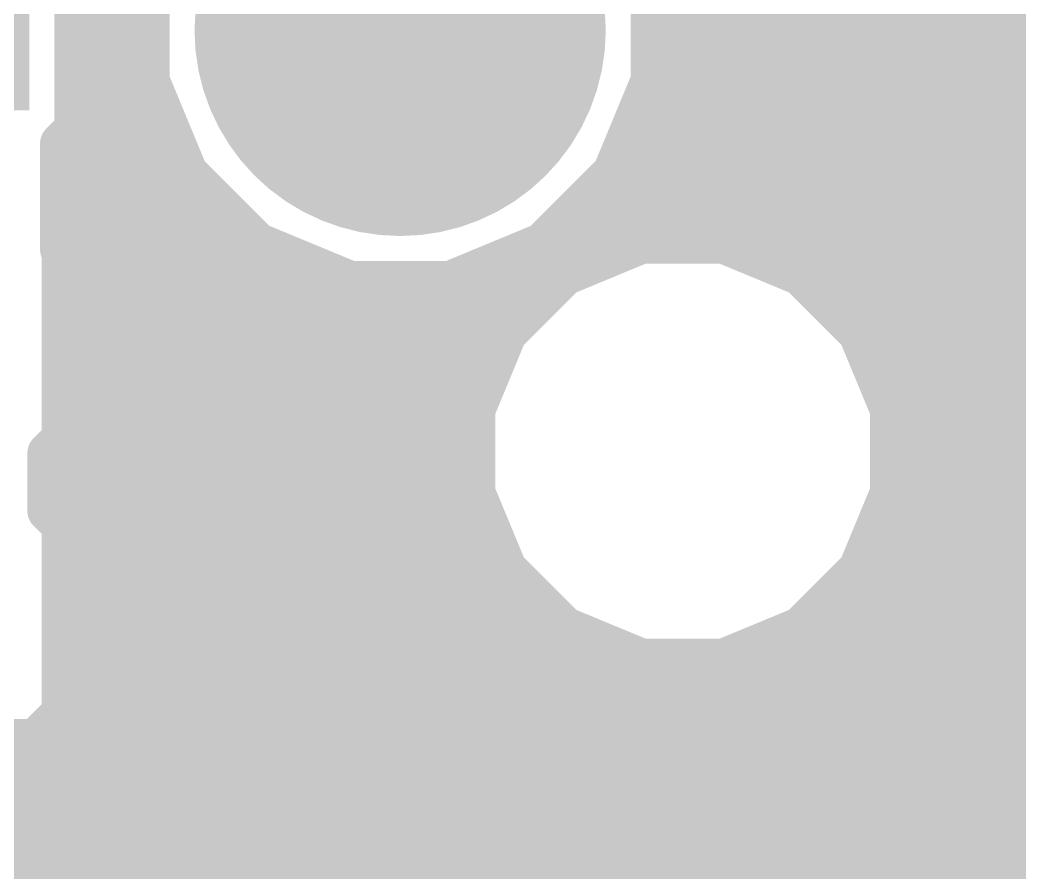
# Model space of a CAD drawing. Extents: x -40.6 to 40.6, y -25.6 to 25.6.
# Drawn here: x 30.49 to 40.56, y 3.45 to 11.99 of the extents above; entities that cross this region are included whole.
import ezdxf

# ---------------------------------------------------------------- set-up
doc = ezdxf.new("R2010")
doc.units = 0
doc.layers.add('1', color=22, linetype='CONTINUOUS')
doc.layers.add('17', color=82, linetype='CONTINUOUS')

# ---------------------------------------------------------------- blocks, each defined once
blk = doc.blocks.new('ROUNDP')
at = {"const_width": 0.5}
blk.add_lwpolyline([(0, -0.25, 1), (0, 0.25, 1), (0, -0.25)], format="xyb", dxfattribs=at)
blk = doc.blocks.new('RECT')
blk.add_solid([(-0.5, -0.5), (0.5, -0.5), (-0.5, 0.5), (0.5, 0.5)])

msp = doc.modelspace()

# ---------------------------------------------------------------- linework, layer by layer
at = {"layer": '1', "const_width": 0.4064}
for points in [[(40.3519, 23.5458), (40.3519, -23.6685)], [(31.0346, 10.8987), (31.0346, 12.7741)], [(31.7816, 12.3857), (31.7816, 11.3867)], [(36.804, 11.3867), (36.804, 12.3857)], [(31.0346, 12.192), (31.7816, 12.192)], [(36.804, 12.192), (40.3519, 12.192)], [(31.0346, 11.7856), (31.7816, 11.7856)], [(36.804, 11.7856), (40.3519, 11.7856)], [(31.0346, 11.3792), (31.7847, 11.3792)], [(31.7816, 11.3867), (32.1639, 10.4637)], [(36.4217, 10.4637), (36.804, 11.3867)], [(36.8009, 11.3792), (40.3519, 11.3792)], [(31.0346, 10.9728), (31.953, 10.9728)], [(36.6326, 10.9728), (40.3519, 10.9728)], [(30.8926, 10.7567), (31.0346, 10.8987)], [(30.8926, 9.6903), (30.8926, 10.7567)], [(30.8926, 10.5664), (32.1214, 10.5664)], [(36.4642, 10.5664), (40.3519, 10.5664)], [(32.1639, 10.4637), (32.8703, 9.7573)], [(35.7153, 9.7573), (36.4217, 10.4637)], [(30.8926, 10.16), (32.4676, 10.16)], [(36.118, 10.16), (40.3519, 10.16)], [(30.8926, 9.7536), (32.8793, 9.7536)], [(30.9076, 9.6753), (30.8926, 9.6903)], [(30.9076, 7.7999), (30.9076, 9.6753)], [(32.8703, 9.7573), (33.7933, 9.375)], [(34.7923, 9.375), (35.7153, 9.7573)], [(35.7063, 9.7536), (40.3519, 9.7536)], [(36.7066, 9.7532), (35.9428, 9.4368)], [(37.5334, 9.7532), (36.7066, 9.7532)], [(38.2972, 9.4368), (37.5334, 9.7532)], [(33.7933, 9.375), (34.7923, 9.375)], [(35.9428, 9.4368), (35.3582, 8.8522)], [(38.8818, 8.8522), (38.2972, 9.4368)], [(30.9076, 9.3472), (35.8532, 9.3472)], [(38.3868, 9.3472), (40.3519, 9.3472)], [(30.9076, 8.9408), (35.4468, 8.9408)], [(38.7932, 8.9408), (40.3519, 8.9408)], [(35.3582, 8.8522), (35.0418, 8.0884)], [(39.1982, 8.0884), (38.8818, 8.8522)], [(30.9076, 8.5344), (35.2266, 8.5344)], [(39.0134, 8.5344), (40.3519, 8.5344)], [(30.9076, 8.128), (35.0582, 8.128)], [(35.0418, 8.0884), (35.0418, 7.2616)], [(39.1818, 8.128), (40.3519, 8.128)], [(39.1982, 7.2616), (39.1982, 8.0884)], [(30.7656, 7.6579), (30.9076, 7.7999)], [(30.7656, 7.0741), (30.7656, 7.6579)], [(30.8293, 7.7216), (35.0418, 7.7216)], [(39.1982, 7.7216), (40.3519, 7.7216)], [(30.7656, 7.3152), (35.0418, 7.3152)], [(35.0418, 7.2616), (35.3582, 6.4978)], [(38.8818, 6.4978), (39.1982, 7.2616)], [(39.1982, 7.3152), (40.3519, 7.3152)], [(30.9076, 6.9321), (30.7656, 7.0741)], [(30.9076, 5.0567), (30.9076, 6.9321)], [(30.9076, 6.9088), (35.1879, 6.9088)], [(39.0521, 6.9088), (40.3519, 6.9088)], [(30.9076, 6.5024), (35.3563, 6.5024)], [(35.3582, 6.4978), (35.9428, 5.9132)], [(38.2972, 5.9132), (38.8818, 6.4978)], [(38.8837, 6.5024), (40.3519, 6.5024)], [(30.9076, 6.096), (35.76, 6.096)], [(38.48, 6.096), (40.3519, 6.096)], [(35.9428, 5.9132), (36.7066, 5.5968)], [(37.5334, 5.5968), (38.2972, 5.9132)], [(30.9076, 5.6896), (36.4826, 5.6896)], [(37.7574, 5.6896), (40.3519, 5.6896)], [(36.7066, 5.5968), (37.5334, 5.5968)], [(30.9076, 5.2832), (40.3519, 5.2832)], [(30.6421, 4.7912), (30.9076, 5.0567)], [(30.7277, 4.8768), (40.3519, 4.8768)], [(28.9667, 4.7912), (30.6421, 4.7912)], [(17.9126, 4.4704), (40.3519, 4.4704)], [(18.3009, 4.064), (40.3519, 4.064)], [(18.6893, 3.6576), (40.3519, 3.6576)], [(19.0776, 3.2512), (40.3519, 3.2512)]]:
    msp.add_lwpolyline(points, dxfattribs=at)
at = {"layer": '1', "const_width": 0.2032}
for points in [[(31.0346, 12.2936, 1), (31.0346, 12.0904)], [(31.7816, 12.0904, 1), (31.7816, 12.2936)], [(36.804, 12.2936, 1), (36.804, 12.0904)], [(40.3519, 12.0904, 1), (40.3519, 12.2936)], [(31.0346, 11.8872, 1), (31.0346, 11.684)], [(31.7816, 11.684, 1), (31.7816, 11.8872)], [(36.804, 11.8872, 1), (36.804, 11.684)], [(40.3519, 11.684, 1), (40.3519, 11.8872)], [(31.0346, 11.4808, 1), (31.0346, 11.2776)], [(31.8755, 11.4256, 1), (31.6877, 11.3478)], [(31.7847, 11.2776, 1), (31.7847, 11.4808)], [(36.8009, 11.4808, 1), (36.8009, 11.2776)], [(36.8979, 11.3478, 1), (36.7101, 11.4256)], [(40.3519, 11.2776, 1), (40.3519, 11.4808)], [(31.68, 11.3867, 1), (31.8832, 11.3867)], [(36.7024, 11.3867, 1), (36.9056, 11.3867)], [(31.0346, 11.0744, 1), (31.0346, 10.8712)], [(31.953, 10.8712, 1), (31.953, 11.0744)], [(36.6326, 11.0744, 1), (36.6326, 10.8712)], [(40.3519, 10.8712, 1), (40.3519, 11.0744)], [(31.1064, 10.8268, 1), (30.9628, 10.9705)], [(30.933, 10.8987, 1), (31.1362, 10.8987)], [(30.9942, 10.7567, 1), (30.791, 10.7567)], [(30.8208, 10.8285, 1), (30.9644, 10.6848)], [(30.8926, 10.668, 1), (30.8926, 10.4648)], [(32.1214, 10.4648, 1), (32.1214, 10.668)], [(36.4642, 10.668, 1), (36.4642, 10.4648)], [(40.3519, 10.4648, 1), (40.3519, 10.668)], [(32.2357, 10.5356, 1), (32.0921, 10.3919)], [(32.07, 10.4248, 1), (32.2578, 10.5026)], [(36.3278, 10.5026, 1), (36.5156, 10.4248)], [(36.4935, 10.3919, 1), (36.3498, 10.5356)], [(30.8926, 10.2616, 1), (30.8926, 10.0584)], [(32.4676, 10.0584, 1), (32.4676, 10.2616)], [(36.118, 10.2616, 1), (36.118, 10.0584)], [(40.3519, 10.0584, 1), (40.3519, 10.2616)], [(30.8926, 9.8552, 1), (30.8926, 9.652)], [(30.9644, 9.7622, 1), (30.8208, 9.6185)], [(31.0092, 9.6753, 1), (30.806, 9.6753)], [(32.9092, 9.8512, 1), (32.8314, 9.6634)], [(32.7985, 9.6855, 1), (32.9422, 9.8291)], [(32.8793, 9.652, 1), (32.8793, 9.8552)], [(35.7063, 9.8552, 1), (35.7063, 9.652)], [(35.6434, 9.8291, 1), (35.7871, 9.6855)], [(35.7542, 9.6634, 1), (35.6764, 9.8512)], [(36.7066, 9.8548, 1), (36.7066, 9.6516)], [(36.7455, 9.6593, 1), (36.6677, 9.8471)], [(37.5723, 9.8471, 1), (37.4945, 9.6593)], [(37.5334, 9.6516, 1), (37.5334, 9.8548)], [(40.3519, 9.652, 1), (40.3519, 9.8552)], [(30.791, 9.6903, 1), (30.9942, 9.6903)], [(30.8358, 9.6035, 1), (30.9794, 9.7472)], [(33.7933, 9.4766, 1), (33.7933, 9.2734)], [(33.7544, 9.2811, 1), (33.8322, 9.4689)], [(34.7534, 9.4689, 1), (34.8312, 9.2811)], [(34.7923, 9.2734, 1), (34.7923, 9.4766)], [(35.9039, 9.5307, 1), (35.9817, 9.3429)], [(36.0146, 9.365, 1), (35.871, 9.5087)], [(38.369, 9.5087, 1), (38.2254, 9.365)], [(38.2583, 9.3429, 1), (38.3361, 9.5307)], [(30.9076, 9.4488, 1), (30.9076, 9.2456)], [(35.8532, 9.2456, 1), (35.8532, 9.4488)], [(38.3868, 9.4488, 1), (38.3868, 9.2456)], [(40.3519, 9.2456, 1), (40.3519, 9.4488)], [(30.9076, 9.0424, 1), (30.9076, 8.8392)], [(35.4468, 8.8392, 1), (35.4468, 9.0424)], [(38.7932, 9.0424, 1), (38.7932, 8.8392)], [(40.3519, 8.8392, 1), (40.3519, 9.0424)], [(35.2863, 8.924, 1), (35.43, 8.7804)], [(35.4521, 8.8133, 1), (35.2643, 8.8911)], [(38.9757, 8.8911, 1), (38.7879, 8.8133)], [(38.81, 8.7804, 1), (38.9537, 8.924)], [(30.9076, 8.636, 1), (30.9076, 8.4328)], [(35.2266, 8.4328, 1), (35.2266, 8.636)], [(39.0134, 8.636, 1), (39.0134, 8.4328)], [(40.3519, 8.4328, 1), (40.3519, 8.636)], [(30.9076, 8.2296, 1), (30.9076, 8.0264)], [(35.1434, 8.0884, 1), (34.9402, 8.0884)], [(35.0582, 8.0264, 1), (35.0582, 8.2296)], [(39.1818, 8.2296, 1), (39.1818, 8.0264)], [(39.2998, 8.0884, 1), (39.0966, 8.0884)], [(40.3519, 8.0264, 1), (40.3519, 8.2296)], [(34.9479, 8.1273, 1), (35.1357, 8.0495)], [(39.1043, 8.0495, 1), (39.2921, 8.1273)], [(30.9794, 7.728, 1), (30.8358, 7.8717)], [(30.8672, 7.6579, 1), (30.664, 7.6579)], [(30.8293, 7.8232, 1), (30.8293, 7.62)], [(30.806, 7.7999, 1), (31.0092, 7.7999)], [(35.0418, 7.62, 1), (35.0418, 7.8232)], [(39.1982, 7.8232, 1), (39.1982, 7.62)], [(40.3519, 7.62, 1), (40.3519, 7.8232)], [(30.6938, 7.7297, 1), (30.8374, 7.586)], [(30.7656, 7.4168, 1), (30.7656, 7.2136)], [(35.1357, 7.3005, 1), (34.9479, 7.2227)], [(35.0418, 7.2136, 1), (35.0418, 7.4168)], [(39.1982, 7.4168, 1), (39.1982, 7.2136)], [(39.2921, 7.2227, 1), (39.1043, 7.3005)], [(40.3519, 7.2136, 1), (40.3519, 7.4168)], [(34.9402, 7.2616, 1), (35.1434, 7.2616)], [(39.0966, 7.2616, 1), (39.2998, 7.2616)], [(30.8374, 7.146, 1), (30.6938, 7.0023)], [(30.664, 7.0741, 1), (30.8672, 7.0741)], [(31.0092, 6.9321, 1), (30.806, 6.9321)], [(30.9076, 7.0104, 1), (30.9076, 6.8072)], [(30.8358, 6.8603, 1), (30.9794, 7.004)], [(35.1879, 6.8072, 1), (35.1879, 7.0104)], [(39.0521, 7.0104, 1), (39.0521, 6.8072)], [(40.3519, 6.8072, 1), (40.3519, 7.0104)], [(30.9076, 6.604, 1), (30.9076, 6.4008)], [(35.43, 6.5696, 1), (35.2863, 6.426)], [(35.3563, 6.4008, 1), (35.3563, 6.604)], [(38.8837, 6.604, 1), (38.8837, 6.4008)], [(38.9537, 6.426, 1), (38.81, 6.5696)], [(40.3519, 6.4008, 1), (40.3519, 6.604)], [(35.2643, 6.4589, 1), (35.4521, 6.5367)], [(38.7879, 6.5367, 1), (38.9757, 6.4589)], [(30.9076, 6.1976, 1), (30.9076, 5.9944)], [(35.76, 5.9944, 1), (35.76, 6.1976)], [(38.48, 6.1976, 1), (38.48, 5.9944)], [(40.3519, 5.9944, 1), (40.3519, 6.1976)], [(35.9817, 6.0071, 1), (35.9039, 5.8193)], [(35.871, 5.8413, 1), (36.0146, 5.985)], [(38.2254, 5.985, 1), (38.369, 5.8413)], [(38.3361, 5.8193, 1), (38.2583, 6.0071)], [(30.9076, 5.7912, 1), (30.9076, 5.588)], [(36.4826, 5.588, 1), (36.4826, 5.7912)], [(37.7574, 5.7912, 1), (37.7574, 5.588)], [(40.3519, 5.588, 1), (40.3519, 5.7912)], [(36.7066, 5.6984, 1), (36.7066, 5.4952)], [(36.6677, 5.5029, 1), (36.7455, 5.6907)], [(37.4945, 5.6907, 1), (37.5723, 5.5029)], [(37.5334, 5.4952, 1), (37.5334, 5.6984)], [(30.9076, 5.3848, 1), (30.9076, 5.1816)], [(40.3519, 5.1816, 1), (40.3519, 5.3848)], [(30.9794, 4.9848, 1), (30.8358, 5.1285)], [(30.806, 5.0567, 1), (31.0092, 5.0567)], [(30.7277, 4.9784, 1), (30.7277, 4.7752)], [(40.3519, 4.7752, 1), (40.3519, 4.9784)], [(30.5703, 4.863, 1), (30.714, 4.7194)], [(30.6421, 4.6896, 1), (30.6421, 4.8928)], [(40.3519, 4.3688, 1), (40.3519, 4.572)], [(40.3519, 3.9624, 1), (40.3519, 4.1656)], [(40.3519, 3.556, 1), (40.3519, 3.7592)], [(40.3519, 3.1496, 1), (40.3519, 3.3528)]]:
    msp.add_lwpolyline(points, format="xyb", dxfattribs=at)

# ---------------------------------------------------------------- block references
at = {"layer": '1', "xscale": 1.3, "yscale": 1.5}
msp.add_blockref('RECT', (29.9314, 11.8364), dxfattribs=at)
at = {"layer": '17', "xscale": 4.116, "yscale": 4.116}
msp.add_blockref('ROUNDP', (34.2928, 11.8862), dxfattribs=at)

doc.saveas('drawing.dxf')
